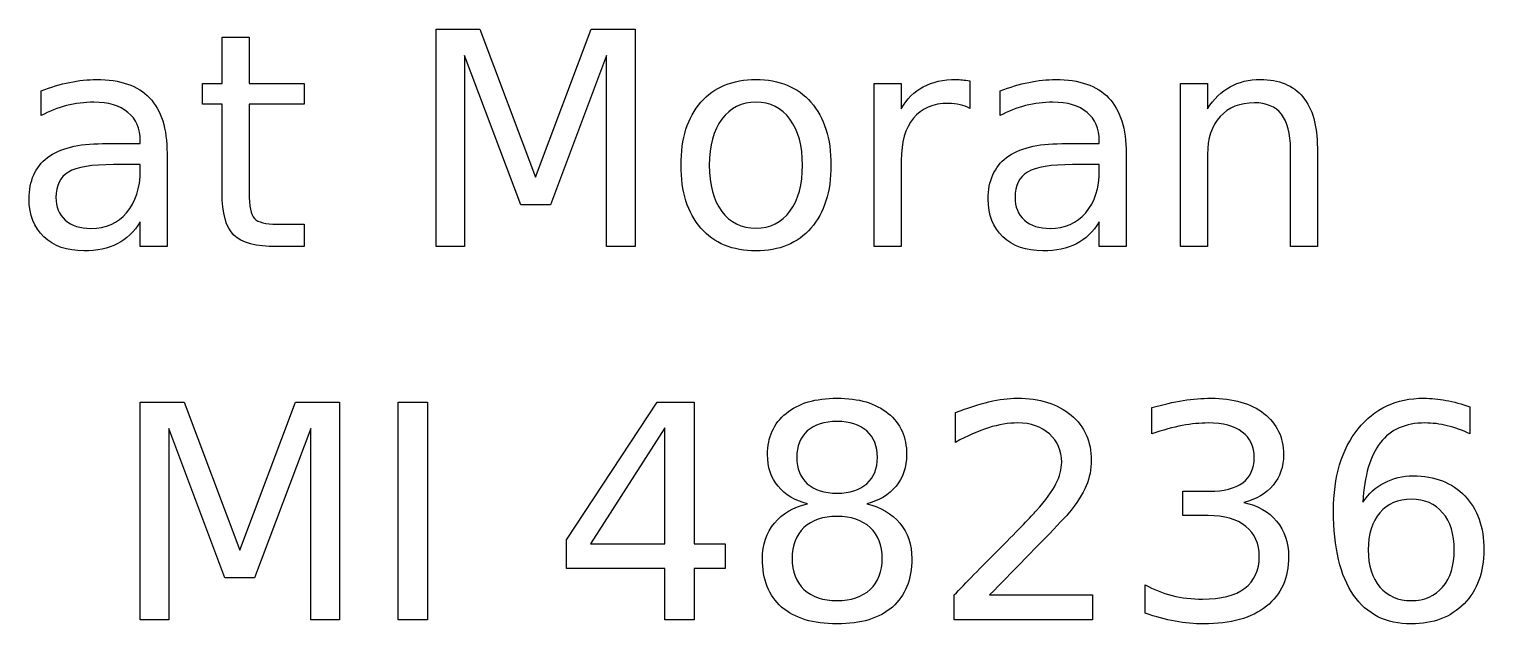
# Model space of a CAD drawing. Extents: x 2.32 to 5.29, y 6.96 to 8.91.
# Drawn here: x 4.616 to 5.293, y 6.973 to 7.25 of the extents above; entities that cross this region are included whole.
import ezdxf

# ---------------------------------------------------------------- set-up
doc = ezdxf.new("R2010")
doc.units = 0
doc.layers.add('Layer_1', color=7, linetype='CONTINUOUS')

msp = doc.modelspace()

# ---------------------------------------------------------------- linework, layer by layer
at = {"layer": 'Layer_1', "color": 7}
for p, q in [((4.706001, 7.224589), (4.706001, 7.246154)), ((4.706001, 7.246154), (4.718548, 7.246154)), ((4.718548, 7.246154), (4.718548, 7.224589)), ((4.718548, 7.246154), (4.718548, 7.246154)), ((4.805489, 7.249884), (4.825902, 7.249884)), ((4.805489, 7.148634), (4.805489, 7.249884)), ((4.805489, 7.249884), (4.805489, 7.249884)), ((4.825902, 7.249884), (4.85174, 7.180982)), ((4.85174, 7.180982), (4.877714, 7.249884)), ((4.877714, 7.249884), (4.898127, 7.249884)), ((4.898127, 7.249884), (4.898127, 7.148634)), ((4.84489, 7.168097), (4.818781, 7.237542)), ((4.818781, 7.237542), (4.818781, 7.148634)), ((4.884767, 7.237542), (4.858657, 7.168097)), ((4.884767, 7.148634), (4.884767, 7.237542)), ((4.954279, 7.22642), (4.954279, 7.22642)), ((5.053698, 7.225741), (5.053765, 7.212924)), ((4.621841, 7.209601), (4.621841, 7.22113)), ((4.696846, 7.214891), (4.696846, 7.224589)), ((4.696846, 7.224589), (4.706001, 7.224589)), ((4.718548, 7.224589), (4.74425, 7.224589)), ((4.74425, 7.224589), (4.74425, 7.214891)), ((5.009278, 7.148633), (5.009278, 7.224588)), ((5.009278, 7.224588), (5.021824, 7.224588)), ((5.021824, 7.224588), (5.021824, 7.212788)), ((5.067804, 7.209601), (5.067804, 7.22113)), ((5.151694, 7.148634), (5.151694, 7.224589)), ((5.151694, 7.224589), (5.16424, 7.224589)), ((5.16424, 7.224589), (5.16424, 7.212788)), ((4.706001, 7.214891), (4.696846, 7.214891)), ((4.706001, 7.173658), (4.706001, 7.214891)), ((4.74425, 7.214891), (4.718548, 7.214891)), ((4.718548, 7.214891), (4.718548, 7.173658)), ((4.954279, 7.21584), (4.954279, 7.21584)), ((5.053765, 7.212924), (5.053766, 7.212924)), ((4.667956, 7.19658), (4.667956, 7.197801)), ((5.11392, 7.19658), (5.11392, 7.197801)), ((4.650459, 7.19658), (4.667956, 7.19658)), ((4.680435, 7.191969), (4.680435, 7.148634)), ((4.680435, 7.191969), (4.680435, 7.191969)), ((5.096423, 7.19658), (5.11392, 7.19658)), ((5.126398, 7.191969), (5.126398, 7.148634)), ((5.126398, 7.191969), (5.126398, 7.191969)), ((5.16424, 7.191562), (5.16424, 7.148634)), ((5.202828, 7.148634), (5.202828, 7.194071)), ((5.215306, 7.194478), (5.215306, 7.148634)), ((5.215306, 7.194478), (5.215306, 7.194478)), ((4.667956, 7.186815), (4.655546, 7.186815)), ((4.655546, 7.186815), (4.655546, 7.186815)), ((4.667956, 7.184034), (4.667956, 7.186815)), ((5.021824, 7.188645), (5.021824, 7.148633)), ((5.11392, 7.186815), (5.101509, 7.186815)), ((5.101509, 7.186815), (5.101509, 7.186815)), ((5.11392, 7.184034), (5.11392, 7.186815)), ((4.858657, 7.168097), (4.84489, 7.168097)), ((4.667956, 7.148634), (4.667956, 7.160163)), ((4.731433, 7.159077), (4.74425, 7.159077)), ((4.74425, 7.159077), (4.74425, 7.148634)), ((5.11392, 7.148634), (5.11392, 7.160163)), ((4.680435, 7.148634), (4.667956, 7.148634)), ((4.74425, 7.148634), (4.731433, 7.148634)), ((4.818781, 7.148634), (4.805489, 7.148634)), ((4.898127, 7.148634), (4.884767, 7.148634)), ((5.021824, 7.148633), (5.009278, 7.148633)), ((5.126398, 7.148634), (5.11392, 7.148634)), ((5.16424, 7.148634), (5.151694, 7.148634)), ((5.215306, 7.148634), (5.202828, 7.148634)), ((4.667956, 7.076273), (4.688369, 7.076273)), ((4.667956, 6.975023), (4.667956, 7.076273)), ((4.667956, 7.076273), (4.667956, 7.076273)), ((4.688369, 7.076273), (4.714207, 7.007371)), ((4.714207, 7.007371), (4.740181, 7.076273)), ((4.740181, 7.076273), (4.760594, 7.076273)), ((4.760594, 7.076273), (4.760594, 6.975023)), ((4.787856, 7.076273), (4.801555, 7.076273)), ((4.787856, 6.975023), (4.787856, 7.076273)), ((4.787856, 7.076273), (4.787856, 7.076273)), ((4.801555, 7.076273), (4.801555, 6.975023)), ((4.866185, 7.012118), (4.908299, 7.076273)), ((4.908299, 7.076273), (4.925525, 7.076273)), ((4.908299, 7.076273), (4.908299, 7.076273)), ((4.925525, 7.076273), (4.925525, 7.010287)), ((5.04712, 7.057556), (5.04712, 7.07139)), ((5.138334, 7.061557), (5.138334, 7.073764)), ((5.286175, 7.074035), (5.286175, 7.061557)), ((5.286175, 7.074035), (5.286175, 7.074035)), ((4.707358, 6.994486), (4.681248, 7.06393)), ((4.681248, 7.06393), (4.681248, 6.975023)), ((4.747234, 7.06393), (4.721125, 6.994486)), ((4.747234, 6.975023), (4.747234, 7.06393)), ((4.911893, 7.064337), (4.877307, 7.010287)), ((4.911893, 7.010287), (4.911893, 7.064337)), ((4.911893, 7.064337), (4.911893, 7.064337)), ((4.973268, 7.050571), (4.973268, 7.050571)), ((4.978286, 7.028937), (4.978286, 7.028937)), ((5.152779, 7.023512), (5.152779, 7.034769)), ((5.152779, 7.034769), (5.165121, 7.034769)), ((5.181058, 7.029616), (5.181058, 7.029615)), ((5.25898, 7.031107), (5.25898, 7.031107)), ((4.991985, 7.023105), (4.991985, 7.023105)), ((5.164579, 7.023512), (5.152779, 7.023512)), ((4.866185, 6.998894), (4.866185, 7.012118)), ((4.877307, 7.010287), (4.911893, 7.010287)), ((4.925525, 7.010287), (4.93997, 7.010287)), ((4.93997, 7.010287), (4.93997, 6.998894)), ((4.911893, 6.998894), (4.866185, 6.998894)), ((4.911893, 6.975023), (4.911893, 6.998894)), ((4.93997, 6.998894), (4.925525, 6.998894)), ((4.925525, 6.998894), (4.925525, 6.975023)), ((4.721125, 6.994486), (4.707358, 6.994486)), ((5.135282, 6.978074), (5.135282, 6.991299)), ((5.046442, 6.975023), (5.046442, 6.986551)), ((5.062921, 6.986551), (5.110732, 6.986551)), ((5.062921, 6.986551), (5.062921, 6.986551)), ((5.110732, 6.986551), (5.110732, 6.975023)), ((4.681248, 6.975023), (4.667956, 6.975023)), ((4.760594, 6.975023), (4.747234, 6.975023)), ((4.801555, 6.975023), (4.787856, 6.975023)), ((4.925525, 6.975023), (4.911893, 6.975023)), ((5.110732, 6.975023), (5.046442, 6.975023))]:
    msp.add_line(p, q, dxfattribs=at)
for points in [[(4.621841, 7.22113), (4.626407, 7.222893), (4.630838, 7.224204), (4.635133, 7.225063)], [(4.635133, 7.225063), (4.639428, 7.225967), (4.64361, 7.22642), (4.647679, 7.22642)], [(4.647679, 7.22642), (4.658665, 7.22642), (4.666871, 7.223571), (4.672296, 7.217875)], [(4.928644, 7.21584), (4.934838, 7.222893), (4.943383, 7.22642), (4.954279, 7.22642)], [(4.954279, 7.22642), (4.96513, 7.22642), (4.973652, 7.222893), (4.979846, 7.21584)], [(5.032065, 7.223028), (5.036269, 7.225289), (5.041378, 7.226419), (5.047391, 7.226419)], [(5.047391, 7.226419), (5.04825, 7.226419), (5.0492, 7.226351), (5.05024, 7.226216)], [(5.05024, 7.226216), (5.05128, 7.226126), (5.052433, 7.225967), (5.053698, 7.225741)], [(5.067804, 7.22113), (5.072371, 7.222893), (5.076801, 7.224204), (5.081096, 7.225063)], [(5.081096, 7.225063), (5.085391, 7.225967), (5.089574, 7.22642), (5.093643, 7.22642)], [(5.093643, 7.22642), (5.104629, 7.22642), (5.112835, 7.223571), (5.11826, 7.217875)], [(5.174751, 7.223029), (5.17882, 7.225289), (5.1835, 7.22642), (5.18879, 7.22642)], [(5.18879, 7.22642), (5.197515, 7.22642), (5.204116, 7.223707), (5.208592, 7.218282)], [(5.021824, 7.212788), (5.024447, 7.2174), (5.02786, 7.220813), (5.032065, 7.223028)], [(5.16424, 7.212788), (5.167224, 7.217355), (5.170728, 7.220768), (5.174751, 7.223029)], [(5.208592, 7.218282), (5.213068, 7.212901), (5.215306, 7.204967), (5.215306, 7.194478)], [(4.633709, 7.21428), (4.629594, 7.213241), (4.625638, 7.211681), (4.621841, 7.209601)], [(4.64639, 7.21584), (4.64205, 7.21584), (4.637823, 7.21532), (4.633709, 7.21428)], [(4.66226, 7.211093), (4.658507, 7.214258), (4.653217, 7.21584), (4.64639, 7.21584)], [(4.672296, 7.217875), (4.677722, 7.212178), (4.680435, 7.203543), (4.680435, 7.191969)], [(4.919421, 7.186543), (4.919421, 7.199022), (4.922495, 7.208787), (4.928644, 7.21584)], [(4.954279, 7.21584), (4.947588, 7.21584), (4.942298, 7.213218), (4.93841, 7.207973)], [(4.97008, 7.207906), (4.966192, 7.213195), (4.960925, 7.21584), (4.954279, 7.21584)], [(4.979846, 7.21584), (4.98604, 7.208787), (4.989137, 7.199022), (4.989137, 7.186543)], [(5.043729, 7.215297), (5.036676, 7.215297), (5.031251, 7.212992), (5.027453, 7.20838)], [(5.049155, 7.214687), (5.047527, 7.215094), (5.045719, 7.215297), (5.043729, 7.215297)], [(5.053766, 7.212924), (5.052365, 7.213738), (5.050827, 7.214326), (5.049155, 7.214687)], [(5.079672, 7.21428), (5.075558, 7.213241), (5.071602, 7.211681), (5.067804, 7.209601)], [(5.092354, 7.21584), (5.088014, 7.21584), (5.083786, 7.21532), (5.079672, 7.21428)], [(5.108223, 7.211093), (5.104471, 7.214258), (5.099181, 7.21584), (5.092354, 7.21584)], [(5.11826, 7.217875), (5.123685, 7.212178), (5.126398, 7.203543), (5.126398, 7.191969)], [(5.186009, 7.215569), (5.179273, 7.215569), (5.17396, 7.213421), (5.170072, 7.209126)], [(5.198623, 7.210211), (5.19582, 7.213783), (5.191615, 7.215569), (5.186009, 7.215569)], [(4.667956, 7.197801), (4.667956, 7.203543), (4.666057, 7.207973), (4.66226, 7.211093)], [(4.93841, 7.207973), (4.934522, 7.202774), (4.932578, 7.195631), (4.932578, 7.186543)], [(4.975912, 7.186543), (4.975912, 7.19554), (4.973968, 7.202661), (4.97008, 7.207906)], [(5.027453, 7.20838), (5.023701, 7.203814), (5.021824, 7.197235), (5.021824, 7.188645)], [(5.11392, 7.197801), (5.11392, 7.203543), (5.112021, 7.207973), (5.108223, 7.211093)], [(5.170072, 7.209126), (5.166184, 7.204831), (5.16424, 7.198976), (5.16424, 7.191562)], [(5.202828, 7.194071), (5.202828, 7.20126), (5.201426, 7.20664), (5.198623, 7.210211)], [(4.624825, 7.19007), (4.630567, 7.19441), (4.639111, 7.19658), (4.650459, 7.19658)], [(5.070788, 7.19007), (5.07653, 7.19441), (5.085075, 7.19658), (5.096423, 7.19658)], [(4.61628, 7.170742), (4.61628, 7.179287), (4.619128, 7.18573), (4.624825, 7.19007)], [(4.655546, 7.186815), (4.645464, 7.186815), (4.638478, 7.185662), (4.63459, 7.183356)], [(4.928644, 7.157246), (4.922495, 7.164345), (4.919421, 7.17411), (4.919421, 7.186543)], [(4.932578, 7.186543), (4.932578, 7.177456), (4.934499, 7.17029), (4.938342, 7.165045)], [(4.97008, 7.165113), (4.973968, 7.170358), (4.975912, 7.177501), (4.975912, 7.186543)], [(4.989137, 7.186543), (4.989137, 7.17411), (4.98604, 7.164345), (4.979846, 7.157246)], [(5.062243, 7.170742), (5.062243, 7.179287), (5.065092, 7.18573), (5.070788, 7.19007)], [(5.101509, 7.186815), (5.091427, 7.186815), (5.084442, 7.185662), (5.080554, 7.183356)], [(4.63459, 7.183356), (4.630702, 7.18105), (4.628758, 7.177117), (4.628758, 7.171556)], [(4.661649, 7.164435), (4.665854, 7.169363), (4.667956, 7.175896), (4.667956, 7.184034)], [(5.080554, 7.183356), (5.076666, 7.18105), (5.074722, 7.177117), (5.074722, 7.171556)], [(5.107613, 7.164435), (5.111817, 7.169363), (5.11392, 7.175896), (5.11392, 7.184034)], [(4.623129, 7.153177), (4.618563, 7.157563), (4.61628, 7.163418), (4.61628, 7.170742)], [(4.628758, 7.171556), (4.628758, 7.167125), (4.630205, 7.163599), (4.633098, 7.160976)], [(4.711495, 7.153991), (4.707833, 7.157608), (4.706001, 7.164164), (4.706001, 7.173658)], [(4.718548, 7.173658), (4.718548, 7.167464), (4.719384, 7.163486), (4.721057, 7.161722)], [(5.069093, 7.153177), (5.064526, 7.157563), (5.062243, 7.163418), (5.062243, 7.170742)], [(5.074722, 7.171556), (5.074722, 7.167125), (5.076168, 7.163599), (5.079062, 7.160976)], [(4.645034, 7.157111), (4.651951, 7.157111), (4.65749, 7.159552), (4.661649, 7.164435)], [(4.938342, 7.165045), (4.94223, 7.159846), (4.947542, 7.157246), (4.954279, 7.157246)], [(4.954279, 7.157246), (4.960925, 7.157246), (4.966192, 7.159869), (4.97008, 7.165113)], [(5.090998, 7.157111), (5.097915, 7.157111), (5.103453, 7.159552), (5.107613, 7.164435)], [(4.633098, 7.160976), (4.636037, 7.158399), (4.640016, 7.157111), (4.645034, 7.157111)], [(4.667956, 7.160163), (4.665108, 7.155551), (4.661559, 7.152138), (4.657309, 7.149922)], [(4.721057, 7.161722), (4.722775, 7.159959), (4.726233, 7.159077), (4.731433, 7.159077)], [(4.954279, 7.146667), (4.943383, 7.146667), (4.934838, 7.150194), (4.928644, 7.157246)], [(4.979846, 7.157246), (4.973652, 7.150194), (4.96513, 7.146667), (4.954279, 7.146667)], [(5.079062, 7.160976), (5.082001, 7.158399), (5.085979, 7.157111), (5.090998, 7.157111)], [(5.11392, 7.160163), (5.111071, 7.155551), (5.107522, 7.152138), (5.103273, 7.149922)], [(4.641711, 7.146667), (4.633935, 7.146667), (4.627741, 7.148837), (4.623129, 7.153177)], [(4.731433, 7.148634), (4.721803, 7.148634), (4.715157, 7.15042), (4.711495, 7.153991)], [(5.087675, 7.146667), (5.079898, 7.146667), (5.073704, 7.148837), (5.069093, 7.153177)], [(4.657309, 7.149922), (4.653059, 7.147752), (4.64786, 7.146667), (4.641711, 7.146667)], [(5.103273, 7.149922), (5.099023, 7.147752), (5.093823, 7.146667), (5.087675, 7.146667)], [(4.968249, 7.071051), (4.974036, 7.075753), (4.981948, 7.078104), (4.991985, 7.078104)], [(4.991985, 7.078104), (5.002067, 7.078104), (5.009979, 7.075753), (5.015721, 7.071051)], [(5.04712, 7.07139), (5.052636, 7.073606), (5.05779, 7.075279), (5.062582, 7.076409)], [(5.062582, 7.076409), (5.067375, 7.077539), (5.07176, 7.078104), (5.075739, 7.078104)], [(5.075739, 7.078104), (5.086228, 7.078104), (5.094592, 7.075482), (5.100831, 7.070237)], [(5.138334, 7.073764), (5.143533, 7.075211), (5.148393, 7.076296), (5.152914, 7.077019)], [(5.152914, 7.077019), (5.157481, 7.077743), (5.161776, 7.078105), (5.1658, 7.078105)], [(5.1658, 7.078105), (5.176198, 7.078105), (5.184427, 7.075731), (5.190485, 7.070984)], [(5.234227, 7.063795), (5.241822, 7.073334), (5.252017, 7.078104), (5.264812, 7.078104)], [(5.264812, 7.078104), (5.268248, 7.078104), (5.271707, 7.077765), (5.275188, 7.077086)], [(5.275188, 7.077086), (5.278715, 7.076408), (5.282377, 7.075391), (5.286175, 7.074035)], [(4.959636, 7.051859), (4.959636, 7.059952), (4.962507, 7.066349), (4.968249, 7.071051)], [(5.015721, 7.071051), (5.021463, 7.066349), (5.024334, 7.059952), (5.024334, 7.051859)], [(5.100831, 7.070237), (5.10707, 7.064993), (5.11019, 7.057985), (5.11019, 7.049214)], [(5.190485, 7.070984), (5.196543, 7.066282), (5.199572, 7.059907), (5.199572, 7.051859)], [(4.97815, 7.062845), (4.974895, 7.059907), (4.973268, 7.055815), (4.973268, 7.050571)], [(4.991985, 7.067253), (4.986062, 7.067253), (4.981451, 7.065784), (4.97815, 7.062845)], [(5.005752, 7.062845), (5.002451, 7.065784), (4.997863, 7.067253), (4.991985, 7.067253)], [(5.01077, 7.050571), (5.01077, 7.055815), (5.009098, 7.059907), (5.005752, 7.062845)], [(5.062379, 7.064337), (5.057632, 7.062845), (5.052546, 7.060585), (5.04712, 7.057556)], [(5.07601, 7.066575), (5.071715, 7.066575), (5.067171, 7.065829), (5.062379, 7.064337)], [(5.090726, 7.061489), (5.086974, 7.06488), (5.082068, 7.066575), (5.07601, 7.066575)], [(5.152508, 7.065355), (5.148212, 7.064541), (5.143488, 7.063275), (5.138334, 7.061557)], [(5.164579, 7.066575), (5.160826, 7.066575), (5.156803, 7.066168), (5.152508, 7.065355)], [(5.18038, 7.062371), (5.176718, 7.065174), (5.171451, 7.066575), (5.164579, 7.066575)], [(5.222834, 7.025546), (5.222834, 7.041551), (5.226631, 7.054301), (5.234227, 7.063795)], [(5.265355, 7.066575), (5.256312, 7.066575), (5.249395, 7.063524), (5.244603, 7.05742)], [(5.275731, 7.065287), (5.272249, 7.066146), (5.268791, 7.066575), (5.265355, 7.066575)], [(5.286175, 7.061557), (5.282738, 7.063184), (5.279257, 7.064428), (5.275731, 7.065287)], [(5.096423, 7.048333), (5.096423, 7.053713), (5.094524, 7.058098), (5.090726, 7.061489)], [(5.185941, 7.050435), (5.185941, 7.055634), (5.184088, 7.059613), (5.18038, 7.062371)], [(5.244603, 7.05742), (5.239856, 7.051317), (5.237143, 7.042093), (5.236465, 7.029751)], [(4.964519, 7.037143), (4.961264, 7.041167), (4.959636, 7.046072), (4.959636, 7.051859)], [(4.973268, 7.050571), (4.973268, 7.045326), (4.974895, 7.041234), (4.97815, 7.038296)], [(5.005752, 7.038296), (5.009098, 7.041234), (5.01077, 7.045326), (5.01077, 7.050571)], [(5.024334, 7.051859), (5.024334, 7.046072), (5.022683, 7.041167), (5.019383, 7.037143)], [(5.11019, 7.049214), (5.11019, 7.045055), (5.109399, 7.041099), (5.107816, 7.037346)], [(5.180584, 7.03877), (5.184155, 7.041483), (5.185941, 7.045371), (5.185941, 7.050435)], [(5.199572, 7.051859), (5.199572, 7.046253), (5.197967, 7.041506), (5.194757, 7.037618)], [(5.093778, 7.038228), (5.095541, 7.041664), (5.096423, 7.045032), (5.096423, 7.048333)], [(4.978286, 7.028937), (4.972409, 7.030384), (4.96782, 7.033119), (4.964519, 7.037143)], [(4.97815, 7.038296), (4.981451, 7.035357), (4.986062, 7.033888), (4.991985, 7.033888)], [(4.991985, 7.033888), (4.997863, 7.033888), (5.002451, 7.035357), (5.005752, 7.038296)], [(5.019383, 7.037143), (5.016128, 7.033119), (5.011584, 7.030384), (5.005752, 7.028937)], [(5.084623, 7.02575), (5.089008, 7.030678), (5.09206, 7.034837), (5.093778, 7.038228)], [(5.107816, 7.037346), (5.106279, 7.033639), (5.103453, 7.029253), (5.099339, 7.02419)], [(5.165121, 7.034769), (5.171858, 7.034769), (5.177012, 7.036103), (5.180584, 7.03877)], [(5.194757, 7.037618), (5.191547, 7.033775), (5.186981, 7.031108), (5.181058, 7.029616)], [(5.236465, 7.029751), (5.239132, 7.033684), (5.242478, 7.036691), (5.246502, 7.03877)], [(5.246502, 7.03877), (5.250525, 7.040895), (5.254956, 7.041958), (5.259794, 7.041958)], [(5.259794, 7.041958), (5.269966, 7.041958), (5.277991, 7.038861), (5.283869, 7.032667)], [(4.962824, 7.019917), (4.966531, 7.024393), (4.971685, 7.0274), (4.978286, 7.028937)], [(5.005752, 7.028937), (5.012353, 7.0274), (5.017484, 7.024393), (5.021146, 7.019917)], [(5.181058, 7.029615), (5.187614, 7.028214), (5.192723, 7.025297), (5.196385, 7.020867)], [(5.25898, 7.031107), (5.252831, 7.031107), (5.247948, 7.029005), (5.244332, 7.0248)], [(5.273561, 7.0248), (5.269989, 7.029005), (5.265129, 7.031107), (5.25898, 7.031107)], [(5.283869, 7.032667), (5.289791, 7.026518), (5.292753, 7.018132), (5.292753, 7.007507)], [(4.991985, 7.023105), (4.985475, 7.023105), (4.980343, 7.021364), (4.976591, 7.017883)], [(5.007379, 7.017883), (5.003672, 7.021364), (4.998541, 7.023105), (4.991985, 7.023105)], [(5.067669, 7.008185), (5.076666, 7.017273), (5.082317, 7.023127), (5.084623, 7.02575)], [(5.099339, 7.02419), (5.098209, 7.022879), (5.094615, 7.019081), (5.088556, 7.012797)], [(5.182008, 7.018425), (5.177848, 7.021816), (5.172039, 7.023512), (5.164579, 7.023512)], [(5.232124, 6.986484), (5.225931, 6.995481), (5.222834, 7.008502), (5.222834, 7.025546)], [(5.244332, 7.0248), (5.24076, 7.020596), (5.238974, 7.014831), (5.238974, 7.007507)], [(5.278986, 7.007507), (5.278986, 7.014831), (5.277177, 7.020596), (5.273561, 7.0248)], [(4.957263, 7.003506), (4.957263, 7.009971), (4.959117, 7.015441), (4.962824, 7.019917)], [(4.976591, 7.017883), (4.972883, 7.014402), (4.97103, 7.009609), (4.97103, 7.003506)], [(5.013008, 7.003506), (5.013008, 7.009609), (5.011132, 7.014402), (5.007379, 7.017883)], [(5.021146, 7.019917), (5.024854, 7.015441), (5.026707, 7.009971), (5.026707, 7.003506)], [(5.188315, 7.004455), (5.188315, 7.010423), (5.186212, 7.01508), (5.182008, 7.018425)], [(5.196385, 7.020867), (5.200092, 7.016436), (5.201946, 7.010966), (5.201946, 7.004455)], [(5.088556, 7.012797), (5.082498, 7.006557), (5.073953, 6.997809), (5.062921, 6.986551)], [(4.966215, 6.980923), (4.960247, 6.986167), (4.957263, 6.993695), (4.957263, 7.003506)], [(4.97103, 7.003506), (4.97103, 6.997402), (4.972883, 6.99261), (4.976591, 6.989128)], [(5.007379, 6.989128), (5.011132, 6.992655), (5.013008, 6.997447), (5.013008, 7.003506)], [(5.026707, 7.003506), (5.026707, 6.993695), (5.023701, 6.986167), (5.017688, 6.980923)], [(5.046442, 6.986551), (5.051641, 6.991932), (5.058717, 6.999143), (5.067669, 7.008185)], [(5.181533, 6.989671), (5.186054, 6.993062), (5.188315, 6.99799), (5.188315, 7.004455)], [(5.201946, 7.004455), (5.201946, 6.994463), (5.19851, 6.986732), (5.191638, 6.981262)], [(5.238974, 7.007507), (5.238974, 7.000228), (5.24076, 6.994463), (5.244332, 6.990214)], [(5.273561, 6.990214), (5.277177, 6.994463), (5.278986, 7.000228), (5.278986, 7.007507)], [(5.292753, 7.007507), (5.292753, 6.997108), (5.289678, 6.988767), (5.28353, 6.982482)], [(4.976591, 6.989128), (4.980343, 6.985647), (4.985475, 6.983907), (4.991985, 6.983907)], [(4.991985, 6.983907), (4.998495, 6.983907), (5.003627, 6.985647), (5.007379, 6.989128)], [(5.135282, 6.991299), (5.13908, 6.989083), (5.143239, 6.98741), (5.14776, 6.98628)], [(5.161934, 6.984585), (5.170524, 6.984585), (5.177057, 6.98628), (5.181533, 6.989671)], [(5.244332, 6.990214), (5.247948, 6.986009), (5.252831, 6.983907), (5.25898, 6.983907)], [(5.25898, 6.983907), (5.265129, 6.983907), (5.269989, 6.986009), (5.273561, 6.990214)], [(5.14776, 6.98628), (5.152281, 6.98515), (5.157006, 6.984585), (5.161934, 6.984585)], [(5.191638, 6.981262), (5.184766, 6.975791), (5.175, 6.973056), (5.162341, 6.973056)], [(5.25898, 6.973056), (5.24727, 6.973056), (5.238318, 6.977532), (5.232124, 6.986484)], [(5.28353, 6.982482), (5.277381, 6.976198), (5.269198, 6.973056), (5.25898, 6.973056)], [(4.991985, 6.973056), (4.980818, 6.973056), (4.972228, 6.975678), (4.966215, 6.980923)], [(5.017688, 6.980923), (5.01172, 6.975678), (5.003152, 6.973056), (4.991985, 6.973056)], [(5.149185, 6.974344), (5.144709, 6.975158), (5.140074, 6.976402), (5.135282, 6.978074)], [(5.162341, 6.973056), (5.158091, 6.973056), (5.153706, 6.973485), (5.149185, 6.974344)]]:
    msp.add_open_spline(points, degree=3, dxfattribs=at)

doc.saveas('drawing.dxf')
